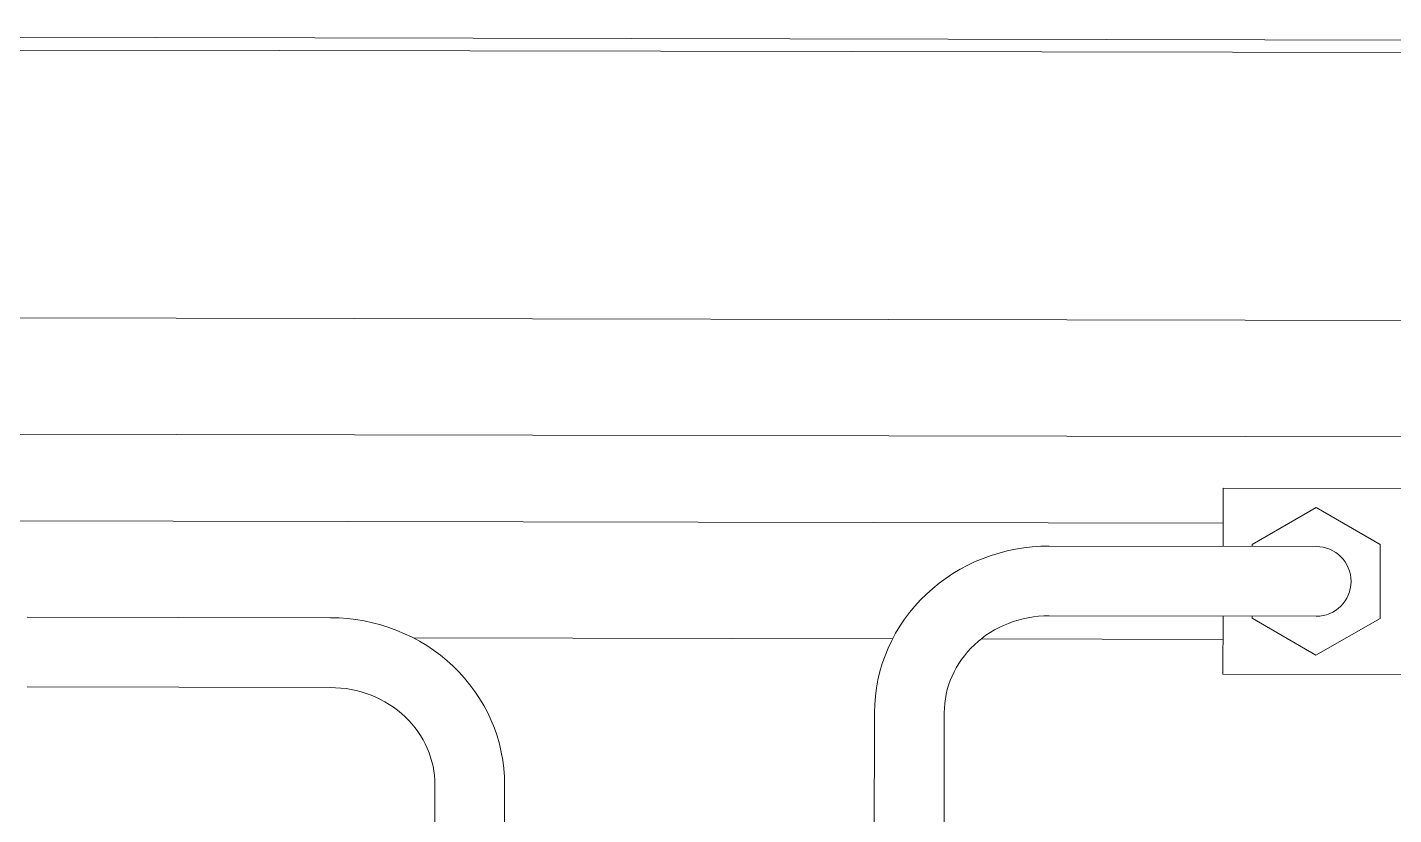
# Model space of a CAD drawing. Extents: x 766778 to 845620, y 133762 to 209800.
# Drawn here: x 785216.4 to 785403, y 191185.8 to 191293.3 of the extents above; entities that cross this region are included whole.
import ezdxf

# ---------------------------------------------------------------- set-up
doc = ezdxf.new("R2010")
doc.units = 0
doc.header["$MEASUREMENT"] = 0
doc.layers.get('0').update_dxf_attribs({"color": 1, "linetype": 'CONTINUOUS'})
doc.layers.add('LA-4748_SHOWN', color=2, linetype='CONTINUOUS', lineweight=53)

# ---------------------------------------------------------------- blocks, each defined once
blk = doc.blocks.new('ENGINE')
at = {"layer": 'LA-4748_SHOWN', "color": 252, "lineweight": 5}
for p, q in [((943551.65, 205991.11), (945316.13, 205981.2)), ((944136.95, 205986.03), (944202.74, 205985.69)), ((944202.74, 205985.69), (944510.25, 205984.07)), ((944406.56, 205948.06), (944161.97, 205949.34)), ((944406.48, 205932.18), (944161.88, 205933.46)), ((944331.44, 205925.5), (944331.4, 205917.56)), ((944331.44, 205925.5), (944356.84, 205925.36)), ((944344.13, 205922.81), (944335.37, 205917.82)), ((944352.83, 205917.72), (944344.13, 205922.81)), ((944331.42, 205920.74), (944157.85, 205921.65)), ((944299.7, 205916.42), (944298.62, 205916.03)), ((944300.8, 205916.76), (944299.7, 205916.42)), ((944301.92, 205917.04), (944300.8, 205916.76)), ((944303.05, 205917.28), (944301.92, 205917.04)), ((944304.19, 205917.46), (944303.05, 205917.28)), ((944305.34, 205917.59), (944304.19, 205917.46)), ((944306.5, 205917.66), (944305.34, 205917.59)), ((944307.65, 205917.68), (944306.5, 205917.66)), ((944307.65, 205917.68), (944344.1, 205917.49)), ((944335.37, 205917.82), (944335.37, 205917.54)), ((944352.78, 205907.64), (944352.83, 205917.72)), ((944295.49, 205914.56), (944294.5, 205913.98)), ((944296.51, 205915.1), (944295.49, 205914.56)), ((944297.55, 205915.59), (944296.51, 205915.1)), ((944298.62, 205916.03), (944297.55, 205915.59)), ((944292.62, 205912.67), (944291.73, 205911.95)), ((944293.55, 205913.35), (944292.62, 205912.67)), ((944294.5, 205913.98), (944293.55, 205913.35)), ((944290.88, 205911.19), (944290.06, 205910.39)), ((944291.73, 205911.95), (944290.88, 205911.19)), ((944289.29, 205909.55), (944288.56, 205908.68)), ((944290.06, 205910.39), (944289.29, 205909.55)), ((944168.1, 205908.45), (944209.5, 205908.23)), ((944209.5, 205908.23), (944210.66, 205908.2)), ((944210.66, 205908.2), (944211.81, 205908.11)), ((944211.81, 205908.11), (944212.96, 205907.97)), ((944212.96, 205907.97), (944214.09, 205907.78)), ((944214.09, 205907.78), (944215.22, 205907.53)), ((944215.22, 205907.53), (944216.34, 205907.23)), ((944216.34, 205907.23), (944217.44, 205906.88)), ((944287.87, 205907.77), (944287.23, 205906.82)), ((944288.56, 205908.68), (944287.87, 205907.77)), ((944302.04, 205907.15), (944301.39, 205906.88)), ((944302.7, 205907.39), (944302.04, 205907.15)), ((944303.38, 205907.59), (944302.7, 205907.39)), ((944304.07, 205907.77), (944303.38, 205907.59)), ((944304.76, 205907.91), (944304.07, 205907.77)), ((944305.47, 205908.02), (944304.76, 205907.91)), ((944306.17, 205908.1), (944305.47, 205908.02)), ((944306.89, 205908.15), (944306.17, 205908.1)), ((944307.6, 205908.16), (944306.89, 205908.15)), ((944307.6, 205908.16), (944344.05, 205907.97)), ((944331.35, 205908.04), (944331.31, 205900.1)), ((944335.32, 205908.02), (944335.32, 205907.74)), ((944335.32, 205907.74), (944344.02, 205902.65)), ((944344.02, 205902.65), (944352.78, 205907.64)), ((944217.44, 205906.88), (944218.52, 205906.48)), ((944218.52, 205906.48), (944219.58, 205906.03)), ((944219.58, 205906.03), (944220.61, 205905.53)), ((944220.61, 205905.53), (944221.62, 205904.98)), ((944286.23, 205905.09), (944220.79, 205905.44)), ((944286.64, 205905.85), (944286.11, 205904.85)), ((944287.23, 205906.82), (944286.64, 205905.85)), ((944298.97, 205905.53), (944298.42, 205905.12)), ((944299.55, 205905.9), (944298.97, 205905.53)), ((944300.14, 205906.26), (944299.55, 205905.9)), ((944300.76, 205906.58), (944300.14, 205906.26)), ((944301.39, 205906.88), (944300.76, 205906.58)), ((944221.62, 205904.98), (944222.61, 205904.39)), ((944222.61, 205904.39), (944223.56, 205903.75)), ((944223.56, 205903.75), (944224.48, 205903.06)), ((944285.62, 205903.82), (944285.18, 205902.78)), ((944286.11, 205904.85), (944285.62, 205903.82)), ((944296.9, 205903.77), (944296.44, 205903.27)), ((944297.38, 205904.24), (944296.9, 205903.77)), ((944297.89, 205904.69), (944297.38, 205904.24)), ((944298.42, 205905.12), (944297.89, 205904.69)), ((944331.33, 205904.86), (944298.3, 205905.03)), ((944224.48, 205903.06), (944225.36, 205902.33)), ((944225.36, 205902.33), (944226.21, 205901.56)), ((944226.21, 205901.56), (944227.01, 205900.75)), ((944284.8, 205901.71), (944284.48, 205900.62)), ((944285.18, 205902.78), (944284.8, 205901.71)), ((944295.25, 205901.68), (944294.91, 205901.12)), ((944295.62, 205902.23), (944295.25, 205901.68)), ((944296.02, 205902.76), (944295.62, 205902.23)), ((944296.44, 205903.27), (944296.02, 205902.76)), ((944227.01, 205900.75), (944227.78, 205899.91)), ((944227.78, 205899.91), (944228.5, 205899.02)), ((944284.48, 205900.62), (944284.21, 205899.52)), ((944294.32, 205899.96), (944294.07, 205899.36)), ((944294.6, 205900.55), (944294.32, 205899.96)), ((944294.91, 205901.12), (944294.6, 205900.55)), ((944331.31, 205900.1), (944356.71, 205899.96)), ((944168.05, 205898.93), (944209.45, 205898.71)), ((944209.45, 205898.71), (944210.16, 205898.69)), ((944210.16, 205898.69), (944210.88, 205898.64)), ((944210.88, 205898.64), (944211.58, 205898.55)), ((944211.58, 205898.55), (944212.28, 205898.43)), ((944212.28, 205898.43), (944212.98, 205898.28)), ((944212.98, 205898.28), (944213.66, 205898.1)), ((944213.66, 205898.1), (944214.34, 205897.88)), ((944214.34, 205897.88), (944215, 205897.64)), ((944228.5, 205899.02), (944229.17, 205898.11)), ((944229.17, 205898.11), (944229.8, 205897.16)), ((944284, 205898.41), (944283.85, 205897.29)), ((944284.21, 205899.52), (944284, 205898.41)), ((944293.67, 205898.14), (944293.52, 205897.51)), ((944293.85, 205898.75), (944293.67, 205898.14)), ((944294.07, 205899.36), (944293.85, 205898.75)), ((944215, 205897.64), (944215.64, 205897.36)), ((944215.64, 205897.36), (944216.27, 205897.06)), ((944216.27, 205897.06), (944216.89, 205896.73)), ((944216.89, 205896.73), (944217.48, 205896.37)), ((944217.48, 205896.37), (944218.05, 205895.98)), ((944218.05, 205895.98), (944218.6, 205895.57)), ((944229.8, 205897.16), (944230.38, 205896.18)), ((944230.38, 205896.18), (944230.91, 205895.17)), ((944283.76, 205896.16), (944283.72, 205895.03)), ((944283.85, 205897.29), (944283.76, 205896.16)), ((944293.31, 205896.25), (944293.26, 205895.62)), ((944293.4, 205896.89), (944293.31, 205896.25)), ((944293.52, 205897.51), (944293.4, 205896.89)), ((944218.6, 205895.57), (944219.13, 205895.14)), ((944219.13, 205895.14), (944219.63, 205894.68)), ((944219.63, 205894.68), (944220.1, 205894.2)), ((944220.1, 205894.2), (944220.55, 205893.7)), ((944230.91, 205895.17), (944231.39, 205894.14)), ((944231.39, 205894.14), (944231.81, 205893.09)), ((944282.92, 205742.68), (944283.72, 205895.03)), ((944292.75, 205801.89), (944293.24, 205894.98)), ((944293.26, 205895.62), (944293.24, 205894.98)), ((944220.55, 205893.7), (944220.98, 205893.19)), ((944220.98, 205893.19), (944221.37, 205892.65)), ((944221.37, 205892.65), (944221.73, 205892.1)), ((944231.81, 205893.09), (944232.18, 205892.02)), ((944221.73, 205892.1), (944222.07, 205891.54)), ((944222.07, 205891.54), (944222.37, 205890.96)), ((944222.37, 205890.96), (944222.65, 205890.37)), ((944222.65, 205890.37), (944222.89, 205889.77)), ((944232.18, 205892.02), (944232.49, 205890.93)), ((944232.49, 205890.93), (944232.74, 205889.83)), ((944222.89, 205889.77), (944223.1, 205889.16)), ((944223.1, 205889.16), (944223.27, 205888.54)), ((944223.27, 205888.54), (944223.42, 205887.92)), ((944232.74, 205889.83), (944232.94, 205888.71)), ((944232.94, 205888.71), (944233.08, 205887.59)), ((944223.42, 205887.92), (944223.53, 205887.29)), ((944223.53, 205887.29), (944223.61, 205886.65)), ((944223.61, 205886.65), (944223.66, 205886.02)), ((944233.08, 205887.59), (944233.17, 205886.46)), ((944223.23, 205802.26), (944223.67, 205885.38)), ((944223.66, 205886.02), (944223.67, 205885.38)), ((944232.46, 205746.73), (944233.19, 205885.33)), ((944233.17, 205886.46), (944233.19, 205885.33))]:
    blk.add_line(p, q, dxfattribs=at)
blk.add_arc((944344.08, 205912.73), 4.76, 269.6986, 89.6986, dxfattribs=at)

msp = doc.modelspace()

# ---------------------------------------------------------------- block references
at = {"color": 7, "linetype": 'Continuous', "rotation": 0.1984573570547499}
msp.add_blockref('ENGINE', (-158232.80366, -17964.77499), dxfattribs=at)

doc.saveas('drawing.dxf')
